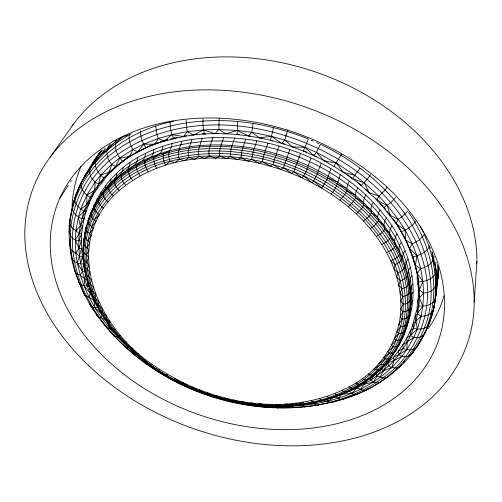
<?xml version="1.0" encoding="UTF-8"?>
<svg xmlns="http://www.w3.org/2000/svg" width="502" height="502" viewBox="0 0 502 502"><rect width="100%" height="100%" fill="white"/><g stroke="black" fill="none" stroke-linecap="round" stroke-linejoin="round"><path stroke-width="0.75" d="M438.604 266.957C436.225 280.725 437.098 294.843 433.803 308.46C430.628 321.926 425.068 334.708 417.513 346.292C402.472 368.066 380.742 384.745 356.219 394.528C261.655 431.005 143.578 390.418 90.09 304.689L90.09 303.359M391.334 357.129L388.956 358.88L385.304 358.874C336.942 418.618 245.396 414.345 182.006 383.446C123.316 356.156 65.436 287.74 94.313 219.945C134.21 140.798 245.478 144.287 313.624 180.927C350.873 200.649 384.218 231.962 397.929 272.661C403.558 289.93 405.007 308.717 400.715 326.457C396.605 340.074 391.453 355.416 378.997 363.511C387.243 368.593 391.227 355.485 395.614 350.998C403.42 338.668 408.39 324.581 410.184 310.104C416.936 267.754 394.572 226.207 364.207 198.114C326.049 162.836 274.694 142.568 222.857 141.037C199.238 140.535 175.374 144.087 153.436 153.047C136.513 160.621 119.062 170.435 108.463 186.047C108.269 189.932 110.22 193.609 113.32 195.937C177.087 134.523 285.387 154.616 348.363 206.849C378.351 231.905 402.215 268.739 400.816 309.056C399.95 339.427 381.608 367.395 356.006 383.045C292.973 420.381 210.125 405.384 152.489 364.527C98.988 329.111 61.765 249.249 113.32 195.937M102.414 149.885C98.988 155.469 92.801 161.481 96.302 168.559C97.934 172.299 100.601 175.455 103.782 177.984C112.931 171.433 119.758 161.801 129.811 156.317C139.198 150.669 149.15 145.988 159.473 142.317C124.088 154.472 91.157 181.071 81.908 218.696C73.123 252.431 83.79 288.537 103.569 316.36M106.399 318.77L104.121 317.948L99.421 310.123L106.832 322.002L109.047 322.736L110.641 322.548L106.399 318.77L106.211 315.72L102.314 312.037L102.226 308.743L98.668 305.172L98.718 301.627L95.468 298.182L92.92 296.92L92.343 295.873L87.185 281.208L85.365 273.772L84.072 266.298L83.244 257.407C83.646 265.941 85.905 274.048 87.8 282.362L90.479 283.944L93.19 287.088L92.732 291.104L95.7 294.404L95.468 298.182M90.969 213.777C117.807 135.007 221.715 124.659 289.805 149.627C361.189 172.701 437.788 249.281 405.522 329.714M116.702 173.221L116.514 176.359L114.224 180.237L114.669 180.845C114.287 184.529 116.502 187.924 119.137 190.302M93.723 207.433L93.767 205.287M186.173 120.147L186.499 127.282L187.346 131.656L183.481 136.519L160.176 142.047L167.574 139.763M126.429 341.906L123.95 342.377C99.666 317.063 82.184 282.513 85.371 246.689C88.132 211.304 113.985 181.316 145.743 167.398C232.42 130.846 343.782 169.494 390.939 250.429C408.578 281.515 411.59 322.447 391.397 353.119C372.515 382.537 338.662 398.895 304.934 404.097C230.525 414.884 150.318 382.599 106.355 321.129C128.336 353.389 161.625 376.782 197.612 391.108L199.413 389.847L206.196 393.518L207.859 392.928L214.511 396.235L216.425 395.651L222.919 398.613L223.032 399.404C261.14 409.274 302.681 409.682 339.666 395.105L340.431 394.202M97.15 198.378L97.074 201.296L95.393 204.722M406.08 327.875C404.825 332.945 403.263 341.529 396.128 340.231L394.484 338.473L398.701 333.466C408.076 334.489 407.066 322.121 409.023 316.065C412.073 302.442 410.812 288.079 407.793 274.525C399.146 239.435 375.201 209.918 346.713 188.551C310.525 161.757 266.066 146.289 221.049 144.952C200.474 144.501 179.754 147.086 160.182 153.593C146.302 158.732 132.013 164.631 121.358 175.236C120.944 178.957 122.996 182.471 125.538 185.025M438.585 267.968L438.346 274.5C436.207 296.13 433.966 319.109 422.05 337.921L423.406 335.392M95.305 301.031C91.646 299.261 88.434 296.726 84.725 295.063C76.298 277.744 69.094 258.624 69.991 239.065M172.092 143.465L171.577 146.904L169.507 150.782L163.313 153.963C162.673 157.791 163.74 161.719 165.566 165.083L169.965 161.399L174.96 162.579L179.339 159.241L184.723 160.621L189.041 157.609L194.82 159.228L199.03 156.511L205.199 158.419L209.265 155.971L215.797 158.205L219.688 155.984L226.571 158.582L230.255 156.561L230.951 149.182L234.654 138.044M90.479 283.944L91.207 279.702L88.735 276.727L89.776 272.272L87.499 269.486L88.898 264.83L86.796 262.226L88.603 257.4L86.633 254.991L88.892 250.009L87.028 247.787L89.783 242.679L87.982 240.659L91.289 235.457L89.513 233.618L93.403 228.354L88.816 223.76L88.101 220.541L91.377 212.064L94.74 205.205L101.04 194.663L101.14 191.689M376.556 372.509C384.915 367.627 389.671 357.982 398.858 354.669C402.278 357.079 407.109 357.493 410.692 355.203C422.565 338.844 432.354 320.571 434.901 300.315C438.033 287.79 433.458 274.845 435.987 262.169M438.635 267.553L436.978 284.803M105.734 185.244L105.608 188.275C99.252 198.729 91.916 208.769 88.101 220.541M137.422 157.829L137.109 161.117L134.894 164.982L128.656 170.034C128.198 173.786 130.068 177.407 132.509 180.136M438.66 266.945L438.346 274.5L436.489 287.031M116.433 139.707L114.814 142.311L115.447 143.685C114.619 150.261 118.146 156.517 122.488 161.192M86.633 254.991L84.989 253.981L83.137 251.345C82.874 212.541 110.07 178.022 144.802 162.924C185.47 144.457 232.677 145.141 275.021 157.327C351.814 177.407 439.909 260.689 398.368 345.696L395.074 346.826L393.022 346.731L391.409 345.194L396.128 340.231M110.923 179.076L110.766 182.163L105.608 188.275L101.04 194.663M437.618 264.648L436.363 275.403L434.901 300.315C431.45 305.511 424.529 306.553 418.75 305.969C414.332 313.317 414.602 323.344 410.178 331.107C405.955 340.563 400.27 349.317 393.442 357.098L394.02 360.474L391.974 367.389C361.264 396.511 317.528 407.536 276.094 406.419L276.96 407.68L277.888 408.032M146.377 364.17L147.224 364.414L148.561 363.887L135.622 354.036L127.746 347.208L117.066 336.704L109.706 328.402L101.36 317.565L94.953 307.801L88.967 296.958L83.991 285.826L80.326 275.284L77.302 262.96L75.852 253.021L75.325 239.768L75.921 230.707L78.419 216.908L80.809 208.964L86.833 195.115L95.098 182.031L100.651 175.173L111.626 164.323L119.733 157.923L132.873 149.583L143.716 144.162L158.362 138.489L171.935 134.636L187.346 131.656L203.442 129.936L218.866 129.516L237.051 130.451L251.759 132.308L271.381 136.299L284.741 140.027L304.946 147.306L316.473 152.401L336.302 162.999L354.663 175.248L364.119 182.672L378.809 196.169L387.312 205.393L398.174 219.349L405.089 230.129L412.217 243.846L416.993 255.825L420.689 268.714L422.879 281.465L423.594 293.086L422.879 306.132L421.165 316.21L417.363 329.061L413.799 337.451L406.852 349.637L402.008 356.32L391.974 367.389L383.082 371.085L370.639 380.29L356.884 388.046L342.025 394.315L332.067 397.477M145.385 153.524L145.028 156.856L142.844 160.722L136.525 165.277C136.029 169.055 137.711 172.77 140.027 175.669M110.358 144.08C104.654 149.897 106.813 158.739 111.626 164.323C108.696 179.314 93.836 188.237 89.35 203.046C84.229 214.975 81.562 227.883 81.374 240.853C62.01 241.418 70.958 217.473 72.275 206.655C77.195 185.922 89.055 167.913 101.109 150.694M69.27 233.392L69.734 221.3L71.604 211.819M438.259 270.515L438.346 274.5L437.449 281.484M474.177 302.135L476.9 261.655M97.94 306.201L97.846 307.626L94.953 307.801L92.6 307.343L90.944 306.276L83.803 293.356M123.053 167.712L122.833 170.9C116.163 181.63 104.723 188.633 98.367 199.771C98.066 203.329 100.701 206.322 103.494 208.161M202.984 118.968L202.946 125.5L204.295 134.04C246.495 131.417 288.87 142.047 326.112 161.694M153.844 149.678L153.436 153.047L151.284 156.919L144.946 160.998C144.407 164.794 145.894 168.59 148.065 171.653M381.52 380.936L380.56 382.047C377.322 384.074 373.413 382.304 370.639 380.29L375.992 372.955L377.04 375.866L380.428 377.159C382.141 369.604 389.552 366.209 394.02 360.474C399.008 354.82 403.426 348.677 407.147 342.119C413.309 330.956 417.244 318.626 418.75 305.969C422.063 277.342 412.387 248.703 397.101 224.777M129.968 162.566C130.156 171.678 119.062 174.1 114.224 180.237C106.167 187.88 99.114 196.652 94.225 206.661C93.943 210.169 96.698 213.011 99.509 214.674L94.313 219.945C91.038 217.818 89.582 213.149 92.537 210.106M94.031 298.339L93.843 300.572L94.953 307.801L102.257 314.522L101.36 317.565L106.437 320.847M140.522 130.884C140.146 136.939 142.65 142.85 145.956 147.814M162.755 146.314L162.297 149.728L160.182 153.593L153.888 157.214C153.298 161.029 154.578 164.901 156.586 168.114M230.255 156.561L237.465 159.561L240.916 157.71L241.964 150.343L245.716 139.186M186.524 386.101L186.75 386.797C252.475 416.064 339.032 418.95 395.08 368.022C418.668 345.828 430.804 312.564 426.907 280.398C422.119 240.169 397.584 204.929 367.138 179.371C297.416 122.256 183.801 100.776 109.267 160.841C83.37 182.885 69.1 217.617 73.028 251.515C76.542 283.799 93.177 313.355 115.153 336.76L117.066 336.704L121.051 338.881M437.656 277.449L437.738 279.47M90.605 290.269L90.272 293.388L88.967 296.958M189.43 387.243L189.379 387.682L191.111 386.427L197.995 390.481M331.094 193.929C336.666 188.758 337.79 181.385 340.369 174.709M100.864 151.058L100.168 151.893C93.341 162.215 83.451 171.615 95.098 182.031C95.462 192.887 90.272 203.41 80.809 208.964C77.402 206.473 74.252 202.689 74.735 198.208C78.494 190.233 80.74 181.492 86.131 174.376M306.816 152.15L303.308 151.039L308.41 138.966C285.826 129.861 262.038 123.843 237.785 121.49L237.088 134.58L239.253 134.574M219.117 118.472L218.866 129.516L215.063 133.645L213.777 133.344M431.682 316.216L432.046 313.104M434.167 305.354C434.82 312.508 427.528 316.624 421.165 316.21L413.014 323.84L413.441 328.402L410.178 331.107L410.554 335.399L413.799 337.451C418.555 338.135 424.918 336.434 425.778 330.962M123.599 136.186C97.212 152.765 77.107 180.224 71.748 211.091L72.05 209.685M429.179 322.228L428.997 323.727L426.072 330.303M434.048 256.497C433.665 263.374 426.606 267.139 420.689 268.714C413.56 275.008 419.528 284.458 418.298 292.377C418.731 299.531 416.007 306.59 417.557 313.668L421.165 316.21M218.866 129.516L226.013 133.827L237.051 130.451L248.239 135.916L251.759 132.308L253.083 123.398M84.123 239.548L83.432 242.435L83.05 249.902L83.326 258.819L85.164 261.316L86.796 262.226M84.317 238.061L84.606 235.84M89.042 286.623L87.153 286.096L87.63 282.475M108.099 201.904C105.056 199.733 102.421 196.075 103.293 192.166M71.347 213.927L71.548 212.509M408.647 317.603C409.318 322.497 405.829 327.072 400.715 326.457L396.982 331.471L398.701 333.466M240.916 157.71L248.421 161.142L251.615 159.416L253.014 152.093L256.823 140.924M412.92 283.969L411.094 286.485C411.678 291.637 408 296.073 402.88 296.45L400.138 293.212L401.87 288.594L398.783 285.117L400.226 280.649L396.749 276.947L397.929 272.661L394.026 268.752L394.986 264.654L399.209 262.42L401.926 259.421L403.188 253.491L405.014 250.724M181.818 141.144C180.4 147.067 176.415 152.878 179.339 159.241M400.715 326.457L398.883 324.217L402.158 319.222L406.356 318.331L409.023 316.065C411.602 299.914 409.864 283.279 404.926 267.742C403.068 259.691 395.03 250.322 401.355 242.378M214.511 396.235L214.454 396.975L223.032 399.404M402.466 257.89C397.716 251.427 391.089 241.744 397.032 234.083M408.609 212.359C431.262 245.07 441.634 288.537 427.039 326.645L424.41 328.151L421.109 328.973L417.363 329.061L410.554 335.399L406.777 338.078L407.147 342.119L406.852 349.637L398.858 354.669L398.381 351.093L403.238 348.545C407.837 350.365 414.395 350.967 417.513 346.292L417.72 345.15M436.464 287.062L436.721 285.663M436.972 284.257L437.116 281.685M191.883 139.368C190.396 145.342 186.568 151.146 189.041 157.609M398.801 249.582C393.486 243.376 385.768 233.888 392.056 225.894M436.426 287.69L436.702 286.247M394.465 241.33L390.587 237.327L384.921 228.95L383.829 225.16L384.67 220.855L386.427 217.837M202.25 138.163C200.693 144.174 197.022 149.979 199.03 156.511M389.47 233.179L384.921 228.95L378.564 220.754L377.56 217.322L378.439 213.043L380.171 209.968M409.412 313.85L410.184 310.104L411.966 307.77M251.615 159.416L259.371 163.319L262.301 161.682L264.052 154.428L267.911 143.252M72.809 206.178L74.735 198.208M212.867 137.535C211.242 143.578 207.734 149.383 209.265 155.971M383.829 225.16L378.564 220.754L371.555 212.785L370.689 209.704L371.612 205.45L373.312 202.312M195.918 390.067L195.931 390.675M84.725 295.063C79.203 283.887 75.074 272.078 72.539 259.867C70.857 250.159 68.755 240.897 69.163 230.901L69.483 229.521M377.56 217.322L371.555 212.785L363.906 205.086L363.235 202.337L364.207 198.114L365.864 194.92M71.372 255.43C70.763 260.551 76.36 263.249 80.665 263.707L82.366 256.422L81.374 240.853L78.889 248.584L75.852 253.021L79.511 256.152L82.366 256.422L84.568 267.704M223.685 137.492C221.984 143.559 218.659 149.383 219.688 155.984M348.363 206.849L353.37 201.522L355.661 197.7L355.234 195.278L356.251 191.074L357.87 187.83M273.496 127.527L270.572 140.303L272.755 140.635M339.973 200.198L344.654 194.588L346.851 190.672L346.713 188.551L347.786 184.372L349.361 181.084M262.301 161.682L270.258 166.08L272.912 164.499L278.924 146.157M98.367 199.771L98.712 198.56M117.066 336.704L117.625 334.809M88.816 219.619L90.987 212.377M392.602 218.395C406.501 237.044 414.727 259.057 418.662 281.867L418.003 284.038L419.314 290.043L418.298 292.377L419.339 298.088L422.879 306.132L415.267 316.316L417.363 329.061L413.441 328.402M251.759 132.308L259.421 137.824L271.381 136.299L281.635 143.34L284.741 140.027L287.834 130.031M412.738 352.128L412.337 353.345L410.692 355.203M206.196 393.518L205.977 394.208L214.454 396.975M272.912 164.499L281.032 169.419L283.41 167.85L289.805 149.627M94.225 206.661L94.74 205.205M169.507 150.782C168.063 154.177 168.841 158.03 169.965 161.399M321.123 163.225L317.057 174.313L313.624 180.927L321.769 188.068L326.846 179.791L330.943 168.747M78.801 241.029L81.751 233.104L79.272 233.512L75.325 239.768L78.889 248.584L81.581 248.634L77.302 262.96L82.334 271.231L85.597 271.921L83.991 285.826L90.272 293.388L91.634 293.795M300.503 153.643L293.726 171.715L291.624 173.309L283.41 167.85M310.958 158.18C308.021 164.625 307.149 172.613 301.984 177.727L293.726 171.715M402.88 296.45L400.809 301.206L403.257 304.193C408.39 304.074 412.048 299.619 411.427 294.517L413.24 292.064M131.286 133.683L129.271 134.712C128.474 139.926 130.332 145.103 132.873 149.583L129.811 156.317L119.338 164.223L115.698 166.444L112.818 169.927L109.461 172.054L100.651 175.173L98.674 184.209L96.873 189.016L86.833 195.115L86.859 204.345L89.35 203.046L84.091 211.449L78.419 216.908L80.301 226.057L75.921 230.707L73.035 228.736L70.964 226.402L69.834 223.861C74.748 170.159 123.147 130.928 173.692 121.271M334.928 393.656L336.208 394.767L338.662 395.513C351.921 389.784 366.24 383.465 375.998 372.647M404.217 332.431L405.196 330.398M399.893 343.142L403.15 336.403M87.31 279.407L84.505 278.704L80.326 275.284L82.334 271.231L83.709 264.19L80.665 263.707M284.741 140.027L292.566 146.929L304.946 147.306L313.813 155.664L316.473 152.401L320.395 144.281C377.203 171.232 429.794 224.582 431.118 290.821C432.084 337.313 398.312 378.144 356.219 394.528L354.142 394.352L351.877 393.273L349.58 391.365L351.613 389.194M403.257 304.193L400.816 309.056L403.012 311.792C408.151 311.924 411.765 307.444 411.119 302.399L412.914 300.008M103.782 177.984L101.573 182.358L98.674 184.209L95.098 182.031M341.661 154.064L333.899 166.344L324.022 160.772L316.473 152.401M432.373 252.148C434.142 265.257 445.525 291.687 423.594 293.086L419.314 290.043L422.879 281.465L417.363 273.584L412.832 256.829L405.685 240.063L405.089 230.129L395.952 223.566L398.174 219.349L401.857 216.902L407.806 211.097M417.513 346.292L421.699 338.561L420.896 339.735M99.559 152.984L95.593 158.732L91.922 165.447L93.058 163.451M387.167 187.152C384.381 192.065 378.803 194.663 376.726 199.997L383.729 207.646L395.952 223.566M72.275 206.655C71.767 212.478 77.063 216.651 81.908 218.696L86.52 210.363L84.091 211.449L80.809 208.964M114.669 180.845C186.349 120.888 299.92 145.354 363.906 205.086L361.534 208.807L356.225 213.833M92.318 164.512L95.593 158.732M93.818 162.121L100.168 151.893M95.43 159.906L96.566 157.917L96.083 158.13M436.363 275.403L435.178 274.167L432.994 260.638L429.229 246.946L424.29 234.208C421.636 238.808 416.993 241.801 412.217 243.846L409.582 248.434L416.993 255.825L415.424 265.225L420.689 268.714M403.012 311.792L400.169 316.737L402.158 319.222M371.555 212.785L369.102 216.406L363.523 221.118M399.14 344.435L394.61 352.103L385.624 363.975M89.776 217.14L88.616 219.104L85.949 227.726L83.432 242.435L84.179 245.365L87.028 247.787M402.008 356.32L394.02 360.474L388.046 362.751L383.082 371.085L382.217 368.041L373.419 382.003L363.912 384.35L360.649 389.251L356.884 388.046L356.194 386.979M378.564 220.754L374.254 225.969L370.225 228.661M414.69 349.587L412.337 353.345L409.626 355.585M155.758 126.153L156.906 134.323L158.362 138.489L154.729 144.243C142.442 147.5 132.904 157.866 119.733 157.923L115.698 166.444L111.626 164.323M384.921 228.95C383.026 232.351 379.801 234.823 376.305 236.423M85.955 173.868L101.548 154.02L105.263 148.14M75.67 195.755L76.473 194.481M398.174 219.349L390.142 215.515L387.312 205.393C373.193 200.129 364.91 186.7 352.454 178.737L360.078 168.095M87.812 171.74L88.653 170.416M78.507 188.281L80.188 185.633M223.007 399.109L222.411 399.51M59.757 198.39L68.303 185.257M70.443 181.969L71.297 180.657M370.658 174.671L367.138 179.371L361.057 185.508L357.179 181.919M390.587 237.327C388.661 240.684 385.298 242.987 381.74 244.348M415.756 221.338C412.293 226.371 406.783 229.671 401.136 231.767L397.076 224.764M95.769 160.358L80.991 183.462C80.433 189.593 85.327 194.519 90.209 197.424L92.801 195.924M97.865 155.99L99.603 153.424M407.994 259.101L406.162 261.799L405.465 266.217L403.815 269.248L400.188 271.795L397.929 272.661M395.551 245.836C393.599 249.155 390.117 251.276 386.515 252.412M410.303 267.453L408.471 270.089C408.942 275.328 405.271 279.739 400.226 280.649M392.257 355.115L393.543 353.27M394.396 352.046L396.109 349.593C395.595 352.63 392.037 353.546 389.408 352.956L387.789 351.62L393.022 346.731M49.968 157.452L73.38 124.214M399.805 254.439C397.822 257.708 394.233 259.641 390.612 260.557L394.986 264.654M411.941 275.755L410.115 278.328C410.649 283.53 406.965 287.947 401.87 288.594M429.116 245.491L429.229 246.946C425.74 252.657 419.183 255.612 412.832 256.829M103.155 193.144L108.463 186.047M409.086 317.032L410.404 315.325M435.178 274.167C431.67 279.627 424.824 281.609 418.662 281.867M407.379 323.759L408.251 322.648M403.476 362.701L404.832 360.969M368.016 379.205L363.912 384.35L363.172 382.995M395.626 197.411L390.794 202.62L383.729 207.646L379.851 202.802M368.066 388.535L367.163 389.608L365.312 390.387L363.09 390.267L360.649 389.251M423.594 293.086L419.339 298.088L417.928 300.554L418.75 305.969M108.595 186.826L114.224 180.237M91.621 226.709L96.146 221.42L94.313 219.945M359.909 384.551L351.877 393.273L342.025 394.315L338.492 398.174L334.244 396.881L328.038 401.111L320.389 400.935M355.504 387.23L354.682 388.165L346.267 392.275L343.644 391.591L342.264 390.518M398.368 345.696L399.391 344.56M313.624 180.927L312.049 182.659L303.81 176.083M378.521 370.463L381.376 368.386C373.187 376.425 363.548 382.913 353.565 388.623L350.779 388.008L349.298 386.979M386.032 362.632L387.073 361.534C384.225 367.514 377.755 370.551 373.344 375.245L370.093 374.9L368.33 374.015M114.814 142.311L95.418 162.177M189.925 387.117L182.966 382.675L181.31 383.936L181.31 383.478L177.997 381.777M342.025 394.315L343.042 393.298M115.447 143.685L122.268 137.002L129.271 134.712L115.447 143.685L106.926 150.556L101.548 154.02M167.266 374.203L165.792 375.421L165.315 374.837M240.734 402.868L240.376 403.213L239.925 402.347L233.8 400.025L231.397 400.652L225.078 398.023L222.919 398.613M362.356 378.721C369.943 383.923 375.565 371.26 381.376 368.386M311.133 402.767L314.559 403.878L316.913 401.882M390.581 374.31L391.748 373.331M399.328 366.962L401.663 365.004C398.814 369.441 392.633 368.192 388.755 365.952L388.046 362.751M389.408 352.956L383.641 357.731L385.304 358.874M159.749 369.51L157.647 370.507L157.502 369.961L154.986 368.236M171.634 378.138L170.172 378.859M249.513 404.248L249.099 404.581L248.484 403.69L242.573 401.656L239.925 402.347M258.304 405.258L257.833 405.585L257.043 404.675L251.37 402.905L248.484 403.69M413.799 337.451L402.836 344.748L403.238 348.545M152.489 364.527L150.656 365.519L149.954 364.785L153.097 366.943M363.762 382.304C361.779 384.714 358.447 385.398 356.006 383.045M364.979 381.482L366.799 380.246M380.736 364.483L373.883 368.945L375.734 369.767L379.129 370.005C408.189 343.086 414.878 298.094 399.209 262.42C378.928 213.996 333.548 180.111 285.054 163.087C237.402 146.753 182.057 144.984 136.745 169.318C101.398 187.415 78.161 227.751 84.719 267.572L87.499 269.486M374.191 374.492L375.515 373.689M356.784 386.484L358.064 385.737M359.344 384.99L360.624 384.243M145.498 359.256L143.503 360.129L142.687 359.313M182.019 136.575L193.753 135.007L203.442 129.936L215.063 133.645L218.677 133.275M284.483 406.043L283.85 406.369L282.544 405.434L277.631 404.336L274.098 405.547L268.921 404.254L265.589 405.296L260.161 403.771L257.043 404.675M156.568 369.271L155.369 369.886L154.635 369.723M138.816 353.722L137.611 354.299L136.011 354.211L129.102 347.547L130.125 348.545L132.446 347.936M282.544 405.434L286.265 404.022L290.903 404.945L294.793 403.307L299.154 404.079L303.189 402.19L304.043 403.382L305.8 404.286L312.3 402.886M306.496 403.752L302.568 405.478L298.037 404.825M387.927 376.989L385.837 377.906L383.277 377.968L380.428 377.159M128.832 346.738L126.033 347.453L124.885 346.97M339.666 395.105L331.734 397.942L314.327 402.717L312.395 401.845L311.428 400.665M357.964 393.8L342.358 399.573L340.5 399.328L338.492 398.174M323.558 400.364L321.638 400.577L319.485 398.732M331.734 397.942L329.682 398.193L327.329 396.398M346.267 392.275L347.328 391.842M81.908 218.696L84.317 217.83L80.301 226.057L82.73 225.423L79.272 233.512L75.921 230.707M167.599 139.863L154.729 144.243L143.716 144.162L137.642 151.849L132.873 149.583M377.435 199.771L376.726 199.997L375.232 198.309M170.542 138.979L177.721 137.303M343.958 398.902L331.546 402.591L329.845 402.309L326.702 399.579M186.468 135.76L183.481 136.519L171.935 134.636L163.934 141.162L158.362 138.489M120.769 335.656L118.152 335.976L116.928 334.778M172.657 138.389L174.809 137.874M111.626 327.963L107.654 328.308L106.229 327.555M319.68 404.681L321.167 404.38M324.869 403.621L326.356 403.319M195.893 134.567L197.324 134.279M313.731 402.629L315.162 402.366M115.498 329.199L112.743 329.362L111.431 328.051M191.62 134.894L205.801 133.808M301.551 404.656L303.704 404.348M305.141 404.148L306.578 403.941M313.788 405.516L315.262 405.321M317.471 405.026L318.939 404.832L317.609 405.44L316.109 405.114L314.559 403.878M294.611 405.384L292.384 405.873L290.903 404.945M296.927 405.139L299.236 404.901M272.172 406.049L266.549 406.225L265.589 405.296M383.729 207.646L384.494 207.677M248.239 135.916L250.485 136.023M237.785 121.49C192.203 117.462 143.139 126.793 107.629 157.214C81.355 179.722 66.948 215.094 71.002 249.563L73.028 251.515L75.852 253.021M265.966 405.848L272.197 406.2M259.766 405.365L261.956 405.522M87.153 286.096C83.872 286.071 79.762 285.211 78.563 281.71L78.507 279.558M259.421 137.824L261.73 138.05M151.284 156.919L153.888 157.214M250.247 404.33L251.709 404.499M254.639 404.838L256.102 405.007M260.594 405.359L262.113 405.534M160.182 153.593L163.313 153.963M101.36 317.565L99.139 317.277L97.589 316.367L90.09 304.689M142.844 160.722L144.946 160.998M202.25 133.745L204.295 134.04M134.894 164.982L136.525 165.277M324.022 160.772L336.302 162.999L343.393 172.343L352.454 178.737L364.119 182.672L369.158 192.605L378.809 196.169M281.635 143.34L284.603 143.948M102.314 312.037L99.942 311.077L95.65 303.057L92.343 295.873L92.293 294.63M300.805 404.995L299.154 404.079M333.899 166.344L343.393 172.343L354.663 175.248M292.566 146.929L295.571 147.707M305.222 407.078L303.905 406.733L301.94 404.43M98.668 305.172L97.231 304.777L95.65 303.057M127.458 169.676L128.656 170.034M291.643 407.994L288.085 405.873M209.679 394.967L206.127 393.806L205.977 394.208L197.612 391.108L197.706 390.688L204.019 393.028M275.228 406.488L274.098 405.547M434.901 300.315L435.353 300.478M92.732 291.104L90.115 289.685L89.456 287.307L90.234 289.303M316.611 156.718L313.813 155.664L313.355 154.654M80.326 275.284L77.641 274.217L75.714 272.636L74.685 270.672M327.718 177.852L337.721 182.195M311.234 140.221L313.348 141.156M316.869 142.719L318.99 143.654M137.008 354.65L135.622 354.036L134.053 354.393L133.017 354.01L132.591 352.925M265.031 407.298L264.272 406.959L263.625 405.716M88.735 276.727C83.57 275.303 85.472 268.733 83.997 264.93M123.95 342.377L122.827 341.278M115.153 336.76L113.841 336.127L113.226 334.859C133.927 356.922 159.203 374.392 186.75 386.797M337.52 184.039L346.713 188.551M187.346 131.656L193.753 135.007M131.091 349.041L127.746 347.208L125.544 343.456M346.851 190.672L355.234 195.278M165.986 375.22L167.323 375.979M249.601 405.233L250.159 405.547M412.217 243.846L405.685 240.063L401.136 231.767M120.562 174.771L121.358 175.236M355.661 197.7L363.235 202.337M159.454 371.179L160.753 371.995M162.058 372.804L164.01 374.028M149.797 364.716L151.642 365.958M153.486 367.2L155.338 368.443M363.906 205.086L370.689 209.704M182.006 383.446L175.01 378.596L173.723 379.914L173.366 379.399M115.943 332.845L109.706 328.402L107.334 321.977M87.982 240.659C81.939 237.848 85.61 230.945 86.457 226.295C84.932 229.1 87.128 232.169 89.513 233.618M237.898 403.175L238.293 403.457M143.898 360.223L147.532 362.959M340.983 170.523L343.393 172.343M231.679 401.487L231.397 400.652M135.728 353.559L139.788 356.916M347.666 174.74L352.454 178.737M130.244 350.898L132.001 352.417M429.229 246.946L430.666 248.308M365.889 189.26L369.158 192.605M381.47 204.289L382.982 205.983M109.637 330.818L110.666 331.973M389.552 214.065L390.468 215.232M96.804 314.886L99.565 318.463M100.94 320.245L105.075 325.603M384.927 208.28L385.8 209.485M387.105 211.298L390.142 215.515M104.447 317.584L105.759 319.423M393.599 219.65L396.266 223.49M104.121 317.948L103.613 315.902M87.185 281.208L87.8 282.362M420.055 225.875L423.588 232.821M96.202 304.061L90.115 289.685L87.348 280.643M369.698 378.188L370.639 380.29M173.529 138.577L170.762 130.357L170.009 122.005M435.435 266.757L432.994 260.638L431.902 251.502M69.163 230.901L69.552 232.407M85.29 272.435L87.116 279.903M69.797 244.932L70.023 246.432M70.249 247.932L71.033 253.184M437.355 282.155L437.399 282.639M69.734 221.3L70.004 225.203M83.137 251.345L83.545 248.509L83.583 250.009M71.974 126.159A219.713 168.346 19.5 0 1 314.735 71.711A219.713 168.346 19.5 0 1 476.881 263.249M444.032 295.835A192.887 147.387 19.5 0 1 428.2 328.81M72.068 206.127A192.887 147.387 19.5 0 1 81.048 166.382M88.91 365.851A230.594 170.26 19.5 0 0 465.875 347.535A230.594 170.26 19.5 0 0 193.722 90.165A230.594 170.26 19.5 0 0 88.91 365.851M98.072 350.998A202.381 148.975 19.5 0 0 433.527 352.479A202.381 148.975 19.5 0 0 210.564 117.989A202.381 148.975 19.5 0 0 98.072 350.998"/></g></svg>
